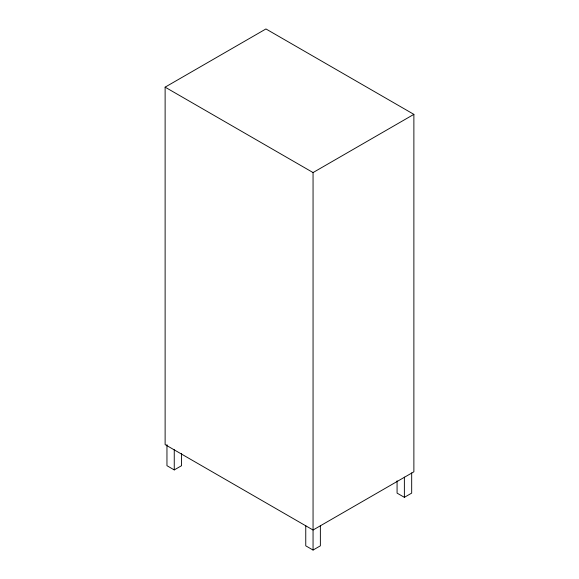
<?xml version="1.0" encoding="UTF-8"?>
<svg xmlns="http://www.w3.org/2000/svg" width="579" height="579" viewBox="0 0 579 579"><rect width="100%" height="100%" fill="white"/><g stroke="black" fill="none" stroke-linecap="round" stroke-linejoin="round"><path stroke-width="0.87" d="M165.124 87.154L265.942 28.95L413.876 114.36L413.876 471.813L313.058 530.017L165.124 444.607L165.124 87.154L313.058 172.564L413.876 114.36M166.955 444.607L166.955 465.697L174.257 469.916L181.567 465.697L181.567 453.393M305.755 525.623L305.755 545.831L313.058 550.05L320.368 545.831L320.368 525.623M397.071 480.809L397.071 493.113L404.374 497.332L411.683 493.113L411.683 472.898M404.374 477.118L404.374 497.332M313.058 172.564L313.058 550.05M174.257 449.702L174.257 469.916"/></g></svg>
